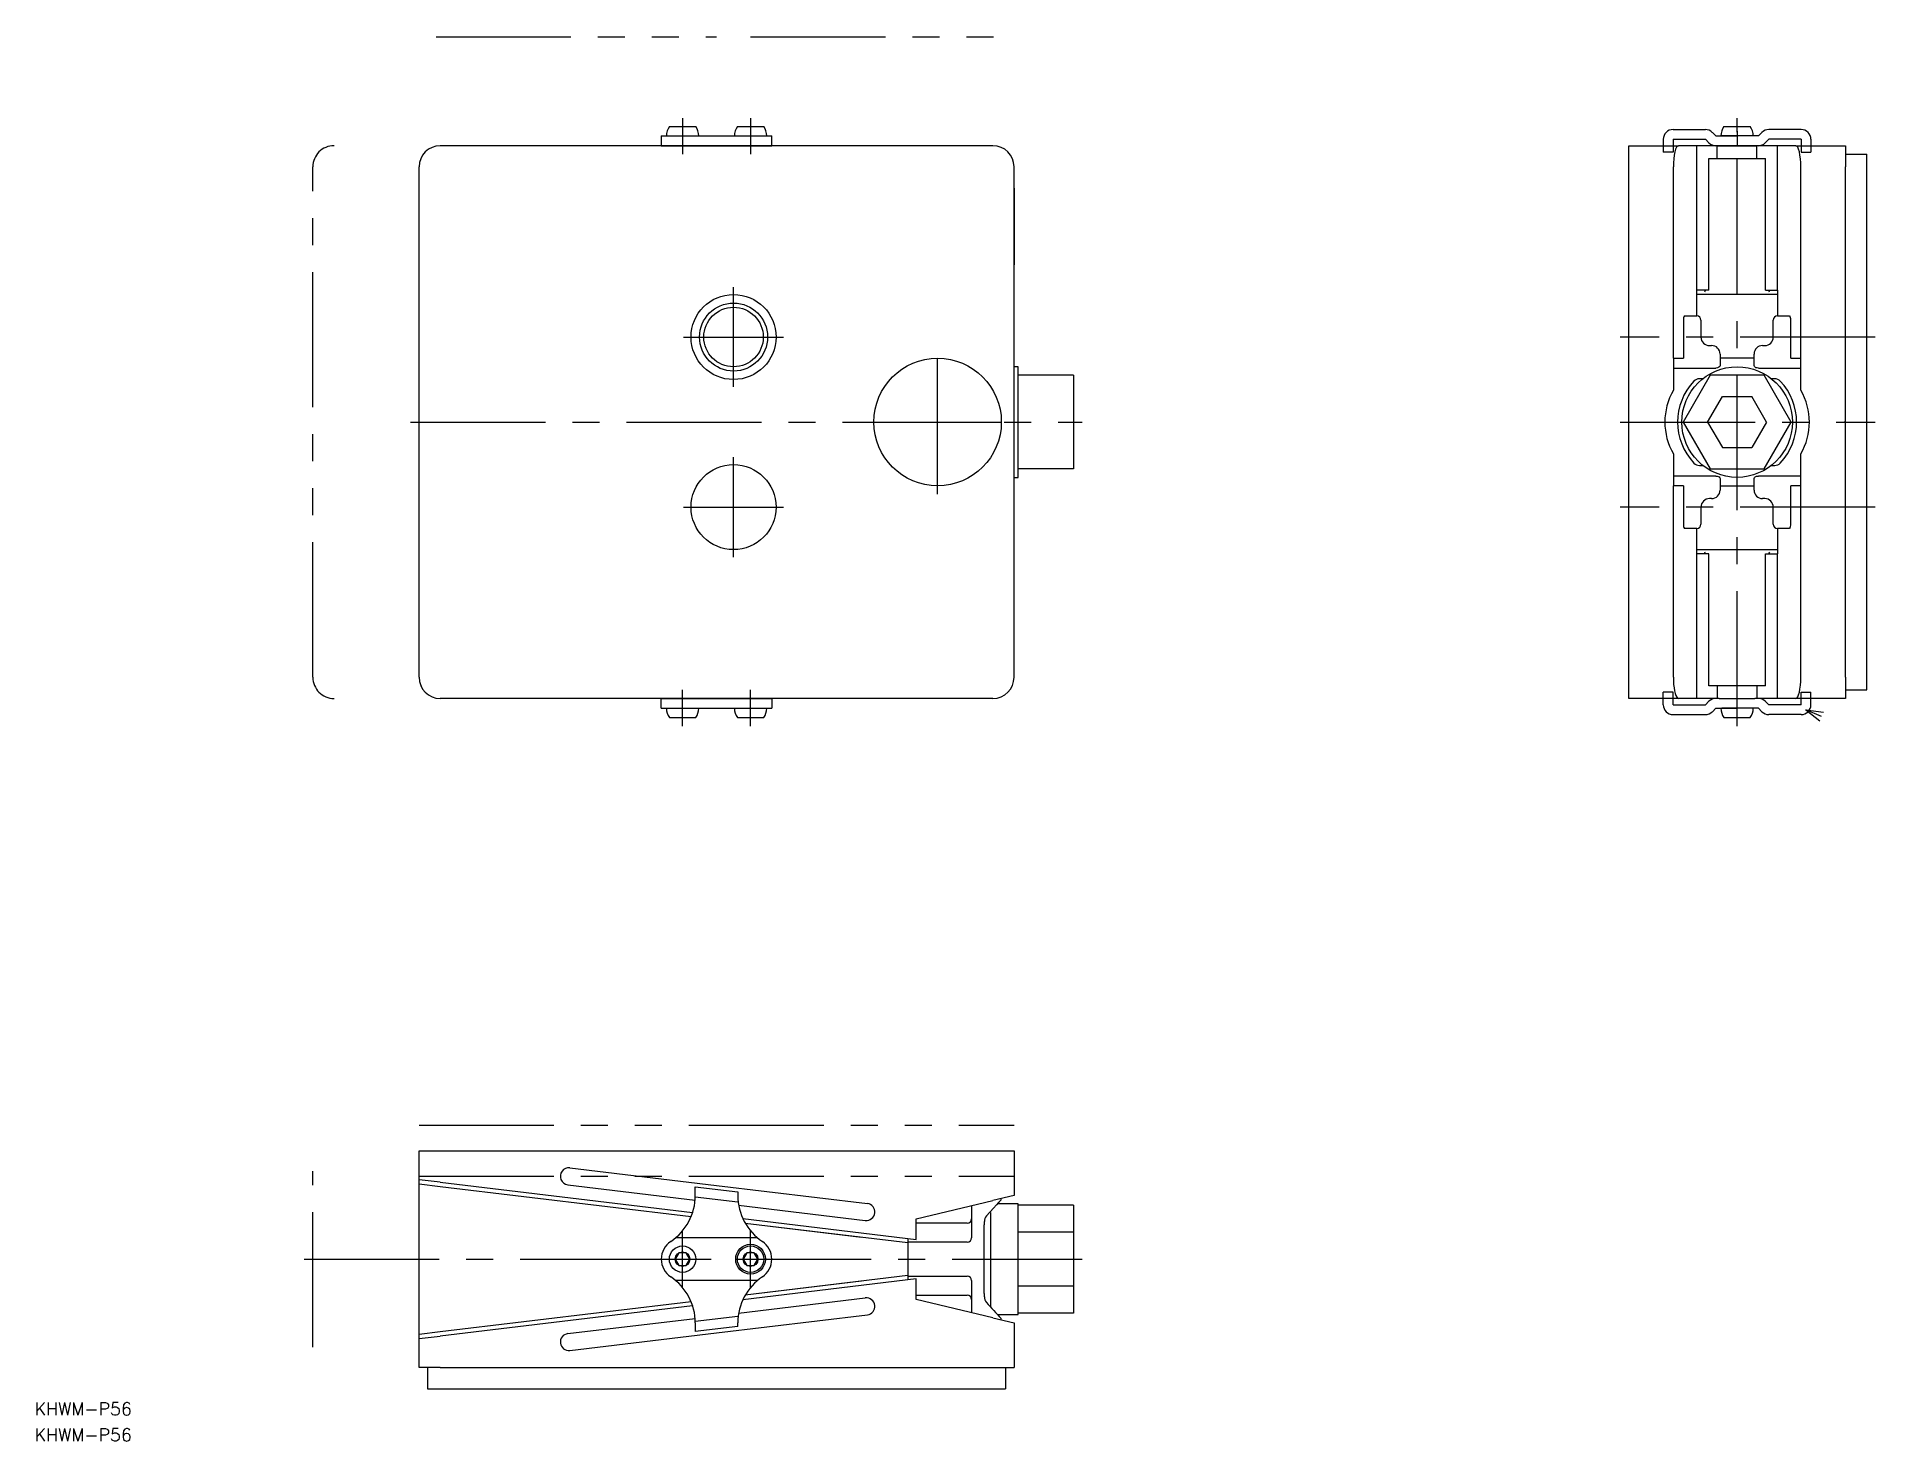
# Model space of a CAD drawing. Extents: x -212 to 221, y -240 to 91.
import ezdxf

# ---------------------------------------------------------------- set-up
doc = ezdxf.new("R2010")
doc.units = 0
for name, pattern in [('CENTER', [50.8, 31.75, -6.35, 6.35, -6.35]), ('DASHED', [19.05, 12.7, -6.35]), ('PHANTOM', [63.5, 31.75, -6.35, 6.35, -6.35, 6.35, -6.35])]:
    doc.linetypes.add(name, pattern=pattern)
doc.layers.get('0').update_dxf_attribs({"linetype": 'CONTINUOUS'})
doc.layers.add('CENTER', color=1, linetype='CENTER')
doc.styles.get("Standard").update_dxf_attribs({"font": 'txt.shx', "height": 3, "bigfont": 'bigfont.shx'})

# ---------------------------------------------------------------- blocks, each defined once
blk = doc.blocks.new('*U19')
at = {"color": 7, "linetype": 'CONTINUOUS'}
blk.add_text('KHWM-P56', height=3, dxfattribs=at).set_placement((-212.45, -233.59))
blk = doc.blocks.new('*U20')
at = {"color": 7, "linetype": 'CONTINUOUS'}
blk.add_text('KHWM-P56', height=3, dxfattribs=at).set_placement((-212.45, -239.69))

msp = doc.modelspace()

# ---------------------------------------------------------------- linework, layer by layer
at = {"color": 3, "linetype": 'PHANTOM'}
for p, q in [((-118, 90.61), (-52, 90.61)), ((-44, 90.61), (14, 90.61)), ((-147, -60), (-147, 60)), ((-122, -165.37), (18, -165.37)), ((-147, -217.57), (-147, -176.17)), ((-122, -177.37), (18, -177.37))]:
    msp.add_line(p, q, dxfattribs=at)
at = {"color": 7, "linetype": 'CONTINUOUS'}
for p, q in [((-63.1, 69.5), (-56.9, 69.5)), ((-47.1, 69.5), (-40.9, 69.5)), ((185.01, 69.5), (191.2, 69.5)), ((13, 65), (-117, 65)), ((-65, 67.3), (-39, 67.3)), ((-65, 67.3), (-65, 65)), ((-65, 65), (-39, 65)), ((-39, 65), (-39, 67.3)), ((162.61, 65), (174.3, 65)), ((162.61, -65), (162.61, 65)), ((170.74, 66.5), (170.74, 65)), ((173.04, 68.8), (180.65, 68.8)), ((173.04, 66.5), (173.04, 65)), ((173.04, 66.5), (180.65, 66.5)), ((174.07, 64.9), (173.84, 64.62)), ((174.3, 65), (174.07, 64.9)), ((178.61, 65), (174.3, 65)), ((178.61, 31), (178.61, 65)), ((183.45, 65), (178.61, 65)), ((180.65, 66.5), (181.48, 65.67)), ((182.28, 68.13), (183.11, 67.3)), ((183.11, 67.3), (188.11, 67.3)), ((183.45, 65), (183.91, 65)), ((183.45, 62), (183.45, 65)), ((183.91, 65), (183.45, 65)), ((192.3, 65), (183.91, 65)), ((183.91, 65), (192.3, 65)), ((191.68, 67.3), (184.53, 67.3)), ((193.11, 67.3), (188.11, 67.3)), ((192.3, 65), (192.76, 65)), ((192.76, 65), (192.3, 65)), ((197.61, 65), (192.76, 65)), ((192.76, 62), (192.76, 65)), ((193.93, 68.13), (193.11, 67.3)), ((195.56, 66.5), (194.73, 65.67)), ((203.17, 68.8), (195.56, 68.8)), ((203.17, 66.5), (195.56, 66.5)), ((197.61, 31), (197.61, 65)), ((201.91, 65), (197.61, 65)), ((201.91, 65), (213.61, 65)), ((202.14, 64.9), (201.91, 65)), ((202.37, 64.62), (202.14, 64.9)), ((203.17, 66.5), (203.17, 65)), ((205.47, 66.5), (205.47, 65)), ((213.61, 65), (213.61, 60)), ((173.13, 60.98), (173.11, 60)), ((173.2, 61.91), (173.13, 60.98)), ((173.31, 62.78), (173.2, 61.91)), ((173.46, 63.54), (173.31, 62.78)), ((173.64, 64.16), (173.46, 63.54)), ((173.84, 64.62), (173.64, 64.16)), ((181.44, 31), (181.44, 62)), ((181.44, 62), (183.45, 62)), ((183.45, 62), (192.76, 62)), ((192.76, 62), (194.77, 62)), ((194.77, 31), (194.77, 62)), ((202.57, 64.16), (202.37, 64.62)), ((202.75, 63.54), (202.57, 64.16)), ((202.9, 62.78), (202.75, 63.54)), ((203.01, 61.91), (202.9, 62.78)), ((203.08, 60.98), (203.01, 61.91)), ((203.11, 60), (203.08, 60.98)), ((213.61, 63), (218.61, 63)), ((218.61, -63), (218.61, 63)), ((-122, -60), (-122, 60)), ((18, -60), (18, 60)), ((173.11, 15), (173.11, 60)), ((203.11, 15), (203.11, 60)), ((213.61, -60), (213.61, 60)), ((18, 55), (18, 37)), ((178.61, 25), (178.61, 31)), ((181.44, 31), (178.61, 31)), ((194.77, 31), (197.61, 31)), ((195.54, 31), (195.58, 30.89)), ((195.58, 30.89), (195.69, 30.63)), ((197.61, 31), (197.61, 25)), ((180.86, 30), (178.61, 30)), ((195.35, 30), (180.86, 30)), ((197.61, 30), (195.35, 30)), ((175.5, 24), (175.5, 15)), ((175.74, 25), (178.61, 25)), ((179.61, 24), (179.61, 20)), ((196.61, 20), (196.61, 24)), ((197.61, 25), (200.47, 25)), ((200.71, 15), (200.71, 24)), ((181.61, 18), (182.11, 18)), ((194.11, 18), (194.61, 18)), ((19, 13), (18, 13)), ((19, -13), (19, 13)), ((173.11, 15), (175.5, 15)), ((173.11, 15), (173.11, 7.48)), ((184.03, 13.06), (183.82, 12.88)), ((184.11, 13.27), (184.03, 13.06)), ((184.11, 16), (184.11, 13.27)), ((192.11, 15), (184.11, 15)), ((192.11, 13.27), (192.11, 16)), ((192.17, 13.08), (192.11, 13.27)), ((192.33, 12.91), (192.17, 13.08)), ((200.71, 15), (203.11, 15)), ((203.11, 7.48), (203.11, 15)), ((32, 11), (19, 11)), ((32, 11), (32, 0)), ((173.11, 12.69), (183.11, 12.69)), ((181.75, 11), (175.4, 0)), ((180.04, 10.2), (179.26, 10.2)), ((194.46, 11), (181.75, 11)), ((183.18, 12.69), (183.11, 12.69)), ((183.51, 12.74), (183.18, 12.69)), ((183.82, 12.88), (183.51, 12.74)), ((192.55, 12.79), (192.33, 12.91)), ((192.81, 12.72), (192.55, 12.79)), ((193.11, 12.69), (192.81, 12.72)), ((193.11, 12.69), (203.11, 12.69)), ((200.81, 0), (194.46, 11)), ((196.95, 10.2), (196.17, 10.2)), ((181.18, 0), (184.64, 6)), ((184.64, 6), (191.57, 6)), ((195.03, 0), (191.57, 6)), ((32, 0), (32, -11)), ((175.4, 0), (181.75, -11)), ((181.18, 0), (184.64, -6)), ((195.03, 0), (191.57, -6)), ((194.46, -11), (200.81, 0)), ((213.61, 0), (213.32, 0)), ((213.61, 0), (213.61, 0)), ((173.11, -7.48), (173.11, -15)), ((184.64, -6), (191.57, -6)), ((203.11, -15), (203.11, -7.48)), ((32, -11), (19, -11)), ((183.11, -12.69), (173.11, -12.69)), ((179.26, -10.2), (180.04, -10.2)), ((181.75, -11), (194.46, -11)), ((183.11, -12.69), (183.4, -12.72)), ((183.4, -12.72), (183.66, -12.79)), ((183.66, -12.79), (183.88, -12.91)), ((183.88, -12.91), (184.04, -13.08)), ((192.18, -13.06), (192.39, -12.88)), ((192.39, -12.88), (192.7, -12.74)), ((192.7, -12.74), (193.03, -12.69)), ((193.03, -12.69), (193.11, -12.69)), ((203.11, -12.69), (193.11, -12.69)), ((196.17, -10.2), (196.95, -10.2)), ((18, -13), (19, -13)), ((173.11, -60), (173.11, -15)), ((175.5, -15), (173.11, -15)), ((175.5, -15), (175.5, -24)), ((184.04, -13.08), (184.11, -13.27)), ((184.11, -13.27), (184.11, -16)), ((184.11, -15), (192.11, -15)), ((192.11, -13.27), (192.18, -13.06)), ((192.11, -16), (192.11, -13.27)), ((200.71, -24), (200.71, -15)), ((203.11, -15), (200.71, -15)), ((203.11, -60), (203.11, -15)), ((179.61, -20), (179.61, -24)), ((182.11, -18), (181.61, -18)), ((194.61, -18), (194.11, -18)), ((196.61, -24), (196.61, -20)), ((178.61, -25), (175.74, -25)), ((178.61, -31), (178.61, -25)), ((200.47, -25), (197.61, -25)), ((197.61, -25), (197.61, -31)), ((178.61, -30), (180.86, -30)), ((180.86, -30), (195.35, -30)), ((195.35, -30), (197.61, -30)), ((178.61, -65), (178.61, -31)), ((181.44, -31), (178.61, -31)), ((180.67, -30.99), (180.52, -30.63)), ((180.67, -31), (180.67, -30.99)), ((181.44, -62), (181.44, -31)), ((194.77, -62), (194.77, -31)), ((194.77, -31), (197.61, -31)), ((197.61, -65), (197.61, -31)), ((173.11, -60), (173.12, -60.87)), ((203.08, -60.98), (203.11, -60)), ((213.61, -60), (213.61, -65)), ((-121.53, -62), (-121.53, -62.12)), ((173.12, -60.87), (173.18, -61.71)), ((173.18, -61.71), (173.27, -62.5)), ((173.27, -62.5), (173.38, -63.21)), ((173.38, -63.21), (173.53, -63.83)), ((173.53, -63.83), (173.7, -64.33)), ((173.7, -64.33), (173.89, -64.7)), ((173.89, -64.7), (174.09, -64.92)), ((183.45, -62), (181.44, -62)), ((192.76, -62), (183.45, -62)), ((183.45, -62), (183.45, -65)), ((194.77, -62), (192.76, -62)), ((192.76, -62), (192.76, -65)), ((202.14, -64.9), (202.37, -64.62)), ((202.37, -64.62), (202.57, -64.16)), ((202.57, -64.16), (202.75, -63.54)), ((202.75, -63.54), (202.9, -62.78)), ((202.9, -62.78), (203.01, -61.91)), ((203.01, -61.91), (203.08, -60.98)), ((213.61, -63), (218.61, -63)), ((13, -65), (-117, -65)), ((-65, -67.3), (-65, -65)), ((-65, -65), (-39, -65)), ((-65, -67.3), (-39, -67.3)), ((-39, -65), (-39, -67.3)), ((174.3, -65), (162.61, -65)), ((170.74, -66.5), (170.74, -65)), ((173.04, -66.5), (173.04, -65)), ((173.04, -66.5), (180.65, -66.5)), ((173.04, -68.8), (180.65, -68.8)), ((174.09, -64.92), (174.3, -65)), ((178.61, -65), (174.3, -65)), ((183.45, -65), (178.61, -65)), ((180.65, -66.5), (181.48, -65.67)), ((182.28, -68.13), (183.11, -67.3)), ((183.11, -67.3), (188.11, -67.3)), ((183.91, -65), (183.45, -65)), ((183.91, -65), (192.3, -65)), ((191.68, -67.3), (184.53, -67.3)), ((193.11, -67.3), (188.11, -67.3)), ((192.76, -65), (192.3, -65)), ((197.61, -65), (192.76, -65)), ((193.93, -68.13), (193.11, -67.3)), ((195.56, -66.5), (194.73, -65.67)), ((203.17, -66.5), (195.56, -66.5)), ((203.17, -68.8), (195.56, -68.8)), ((201.91, -65), (197.61, -65)), ((201.91, -65), (202.14, -64.9)), ((213.61, -65), (201.91, -65)), ((203.17, -66.5), (203.17, -65)), ((204.31, -67.71), (208.41, -68.26)), ((204.31, -67.71), (207.59, -70.24)), ((208, -69.25), (204.31, -67.71)), ((205.47, -66.5), (205.47, -65)), ((-63.1, -69.5), (-56.9, -69.5)), ((-47.1, -69.5), (-40.9, -69.5)), ((185.01, -69.5), (191.2, -69.5)), ((-122, -176.17), (-122, -171.37)), ((-122, -171.37), (18, -171.37)), ((18, -171.37), (18, -181.87)), ((-122, -217.57), (-122, -176.17)), ((-86.52, -175.39), (-52, -179.53)), ((-117, -178.78), (-122, -178.19)), ((-122, -179.19), (-117, -179.79)), ((-117, -178.78), (-57.63, -185.91)), ((-117, -179.79), (-57.99, -186.87)), ((-87, -179.36), (-57.04, -182.96)), ((-57, -181.9), (-57, -179.86)), ((-57, -179.86), (-47, -181.06)), ((-52, -179.53), (-16.52, -183.79)), ((-47, -181.06), (-47, -181.9)), ((18, -179.87), (18, -180.87)), ((18, -180.87), (18, -181.87)), ((-46.8, -184.18), (-17, -187.76)), ((-5, -187.37), (13, -183.07)), ((8, -184.26), (8, -187.37)), ((13.15, -184.88), (11.5, -186.71)), ((12.5, -208.24), (12.5, -185.89)), ((18, -181.87), (13, -183.07)), ((13.86, -184.1), (13.15, -184.88)), ((14.41, -183.5), (13.86, -184.1)), ((19, -183.87), (14, -183.87)), ((14.8, -183.09), (14.41, -183.5)), ((14.98, -182.89), (14.8, -183.09)), ((14.97, -182.91), (14.98, -182.89)), ((15, -182.91), (15, -182.59)), ((19, -208.13), (19, -183.87)), ((32, -184.17), (19, -184.17)), ((32, -184.17), (32, -190.52)), ((-45.82, -187.32), (-5, -192.22)), ((-45.26, -188.4), (-7, -192.99)), ((-42, -188.79), (-17.88, -191.68)), ((-5, -192.22), (-5, -187.37)), ((7, -188.37), (-5, -188.37)), ((8, -187.37), (8, -190.37)), ((11, -188.02), (11, -188.81)), ((11, -204.93), (11, -188.81)), ((-42.35, -191.87), (-61.65, -191.87)), ((-42.35, -191.87), (-61.65, -191.87)), ((-7, -191.98), (-7, -201.76)), ((7, -192.87), (-7, -192.87)), ((8, -190.37), (8, -190.87)), ((8, -190.87), (8, -191.87)), ((32, -190.52), (19, -190.52)), ((32, -190.52), (32, -203.22)), ((-60.87, -195.37), (-61.73, -196.87)), ((-61.73, -196.87), (-60.87, -198.37)), ((-59.13, -195.37), (-60.87, -195.37)), ((-60.87, -198.37), (-59.13, -198.37)), ((-58.27, -196.87), (-59.13, -195.37)), ((-59.13, -198.37), (-58.27, -196.87)), ((-44.87, -195.37), (-45.73, -196.87)), ((-45.73, -196.87), (-44.87, -198.37)), ((-43.13, -195.37), (-44.87, -195.37)), ((-44.87, -198.37), (-43.13, -198.37)), ((-42.27, -196.87), (-43.13, -195.37)), ((-43.13, -198.37), (-42.27, -196.87)), ((-42.35, -201.87), (-61.65, -201.87)), ((-42.35, -201.87), (-61.65, -201.87)), ((-5, -201.52), (-45.82, -206.42)), ((-7, -200.75), (-45.26, -205.34)), ((-17.88, -202.06), (-42, -204.95)), ((-7, -200.87), (7, -200.87)), ((-5, -206.37), (-5, -201.52)), ((8, -201.87), (8, -202.87)), ((8, -202.87), (8, -203.37)), ((32, -203.22), (19, -203.22)), ((32, -203.22), (32, -209.57)), ((-57.99, -206.87), (-117, -213.95)), ((-46.8, -209.56), (-17, -205.98)), ((-5, -205.37), (7, -205.37)), ((13, -210.68), (-5, -206.37)), ((8, -203.37), (8, -206.37)), ((8, -206.37), (8, -209.48)), ((11, -204.93), (11, -205.72)), ((-57.63, -207.84), (-117, -214.96)), ((-87, -214.38), (-57.04, -210.79)), ((-57, -211.84), (-57, -213.88)), ((-52, -214.21), (-16.52, -209.95)), ((-47, -212.68), (-47, -211.84)), ((13, -210.68), (18, -211.87)), ((14, -209.87), (19, -209.87)), ((15, -211.15), (15, -210.84)), ((18, -211.87), (18, -222.37)), ((18, -211.87), (18, -212.87)), ((19, -209.87), (19, -208.13)), ((32, -209.57), (19, -209.57)), ((-117, -213.95), (-122, -214.55)), ((-122, -215.56), (-117, -214.96)), ((-86.52, -218.35), (-52, -214.21)), ((-47, -212.68), (-57, -213.88)), ((18, -212.87), (18, -213.87)), ((-122, -222.37), (-122, -217.57)), ((-117, -222.37), (-122, -222.37)), ((-120, -222.37), (-120, -227.37)), ((-117, -222.37), (18, -222.37)), ((16, -222.37), (16, -227.37)), ((-120, -227.37), (16, -227.37))]:
    msp.add_line(p, q, dxfattribs=at)
at = {"color": 3, "linetype": 'DASHED'}
for p, q in [((170.74, 65), (170.74, 63.5)), ((173.04, 65), (173.04, 63.5)), ((203.17, 65), (203.17, 63.5)), ((205.47, 65), (205.47, 63.5)), ((173.04, 63.5), (170.74, 63.5)), ((203.17, 63.5), (205.47, 63.5)), ((170.74, -65), (170.74, -63.5)), ((173.04, -63.5), (170.74, -63.5)), ((173.04, -65), (173.04, -63.5)), ((203.17, -65), (203.17, -63.5)), ((203.17, -63.5), (205.47, -63.5)), ((205.47, -65), (205.47, -63.5)), ((-57, -182.18), (-47, -183.38)), ((-47, -210.36), (-57, -211.56))]:
    msp.add_line(p, q, dxfattribs=at)
at = {"color": 7, "linetype": 'CONTINUOUS'}
for centre, radius in [((-48, 20), 10), ((-48, 20), 7), ((0, 0), 15), ((188.11, 0), 13), ((-48, -20), 10), ((-60, -196.87), 3.1), ((-44, -196.87), 3.5), ((-44, -196.87), 3.1), ((-60, -196.87), 1.73), ((-44, -196.87), 1.73)]:
    msp.add_circle(centre, radius, dxfattribs=at)
at = {"color": 3, "linetype": 'CONTINUOUS'}
msp.add_circle((-48, 20), 8, dxfattribs=at)
at = {"color": 7, "linetype": 'CONTINUOUS'}
for centre, radius, start, end in [((-60, 67.3), 3.8, 144.6235, 180), ((-60, 67.3), 3.8, 0, 35.3765), ((-44, 67.3), 3.8, 144.6235, 180), ((-44, 67.3), 3.8, 0, 35.3765), ((188.11, 67.3), 3.8, 144.6235, 180), ((188.11, 67.3), 3.8, 0, 35.3765), ((-117, 60), 5, 90, 180), ((13, 60), 5, 0, 90), ((173.04, 66.5), 2.3, 90, 180), ((180.65, 66.5), 2.3, 45, 90), ((183.11, 67.3), 2.3, 225, 270), ((193.11, 67.3), 2.3, 270, 315), ((195.56, 66.5), 2.3, 90, 135), ((203.17, 66.5), 2.3, 0, 90), ((178.76, 31.55), 1.99, 331.4286, 343.9732), ((176.72, 24.24), 1.25, 142.2098, 190.893), ((178.61, 24), 1, 0, 90), ((197.61, 24), 1, 90, 180), ((199.49, 24.24), 1.25, 349.107, 37.7902), ((181.61, 20), 2, 180, 270), ((182.11, 16), 2, 0, 90), ((194.11, 16), 2, 90, 180), ((194.61, 20), 2, 270, 0), ((188.11, 0), 14, 136.5354, 223.4646), ((179.33, 8.23), 1.97, 91.9701, 134.6961), ((196.87, 8.2), 2, 45.7019, 87.6318), ((188.11, 0), 14, 316.5354, 43.4646), ((186.11, 0), 15, 150.0736, 209.9264), ((190.11, 0), 15, 330.0736, 29.9264), ((179.34, -8.2), 2, 225.7019, 267.6318), ((196.88, -8.23), 1.97, 271.9701, 314.6961), ((182.11, -16), 2, 270, 0), ((194.11, -16), 2, 180, 270), ((181.61, -20), 2, 90, 180), ((194.61, -20), 2, 0, 90), ((176.72, -24.24), 1.25, 169.107, 217.7902), ((178.61, -24), 1, 270, 0), ((197.61, -24), 1, 180, 270), ((199.49, -24.24), 1.25, 322.2098, 10.893), ((197.45, -31.55), 1.99, 151.4286, 163.9732), ((-117, -60), 5, 180, 270), ((13, -60), 5, 270, 0), ((-60, -67.3), 3.8, 180, 215.3765), ((-60, -67.3), 3.8, 324.6235, 0), ((-44, -67.3), 3.8, 180, 215.3765), ((-44, -67.3), 3.8, 324.6235, 0), ((173.04, -66.5), 2.3, 180, 270), ((180.65, -66.5), 2.3, 270, 315), ((183.11, -67.3), 2.3, 90, 135), ((188.11, -67.3), 3.8, 180, 215.3765), ((188.11, -67.3), 3.8, 324.6235, 0), ((193.11, -67.3), 2.3, 45, 90), ((195.56, -66.5), 2.3, 225, 270), ((203.17, -66.5), 2.3, 270, 0), ((-86.76, -177.38), 2, 83.16, 263.16), ((-70, -181.9), 13, 303.749, 0), ((-34, -181.9), 13, 180, 236.251), ((-16.76, -185.77), 2, 263.16, 83.16), ((7, -187.37), 1, 270, 0), ((13.23, -188.12), 2.23, 140.8079, 177.5643), ((-60, -196.87), 5, 123.749, 236.251), ((-44, -196.87), 5, 303.749, 56.251), ((7, -191.87), 1, 270, 0), ((-70, -211.84), 13, 0, 56.251), ((-34, -211.84), 13, 123.749, 180), ((7, -201.87), 1, 0, 90), ((-16.76, -207.97), 2, 276.84, 96.84), ((7, -206.37), 1, 0, 90), ((13.17, -205.64), 2.17, 181.9107, 219.7171), ((167, -68.77), 208.08, 221.642, 223.0593), ((-86.76, -216.37), 2, 96.84, 276.84)]:
    msp.add_arc(centre, radius, start, end, dxfattribs=at)
at = {"color": 3, "linetype": 'PHANTOM'}
for centre, start, end in [((-142, 60), 90, 180), ((-142, -60), 180, 270)]:
    msp.add_arc(centre, 5, start, end, dxfattribs=at)
at = {"layer": 'CENTER', "color": 1, "linetype": 'CENTER'}
for p, q in [((-60, 71.5), (-60, 63)), ((-44, 71.5), (-44, 63)), ((188.11, -71.5), (188.11, 71.5)), ((188.11, 68.4), (188.11, 65)), ((-48, 8.25), (-48, 31.75)), ((-59.75, 20), (-36.25, 20)), ((220.61, 20), (160.61, 20)), ((0, -16.94), (0, 16.94)), ((-124, 0), (34, 0)), ((-16.94, 0), (16.94, 0)), ((160.61, 0), (220.61, 0)), ((-48, -31.75), (-48, -8.25)), ((-59.75, -20), (-36.25, -20)), ((220.61, -20), (160.61, -20)), ((-60, -71.5), (-60, -63)), ((-44, -71.5), (-44, -63)), ((188.11, -68.4), (188.11, -65)), ((-60, -203.63), (-60, -190.11)), ((-60, -203.63), (-60, -190.11)), ((-44, -203.63), (-44, -190.11)), ((-44, -203.63), (-44, -190.11)), ((-149, -196.87), (34, -196.87)), ((-66.76, -196.87), (-53.24, -196.87)), ((-66.76, -196.87), (-53.24, -196.87))]:
    msp.add_line(p, q, dxfattribs=at)

# ---------------------------------------------------------------- block references
at = {"color": 7, "linetype": 'CONTINUOUS'}
for name in ['*U19', '*U20']:
    msp.add_blockref(name, (0, 0), dxfattribs=at)

doc.saveas('drawing.dxf')
